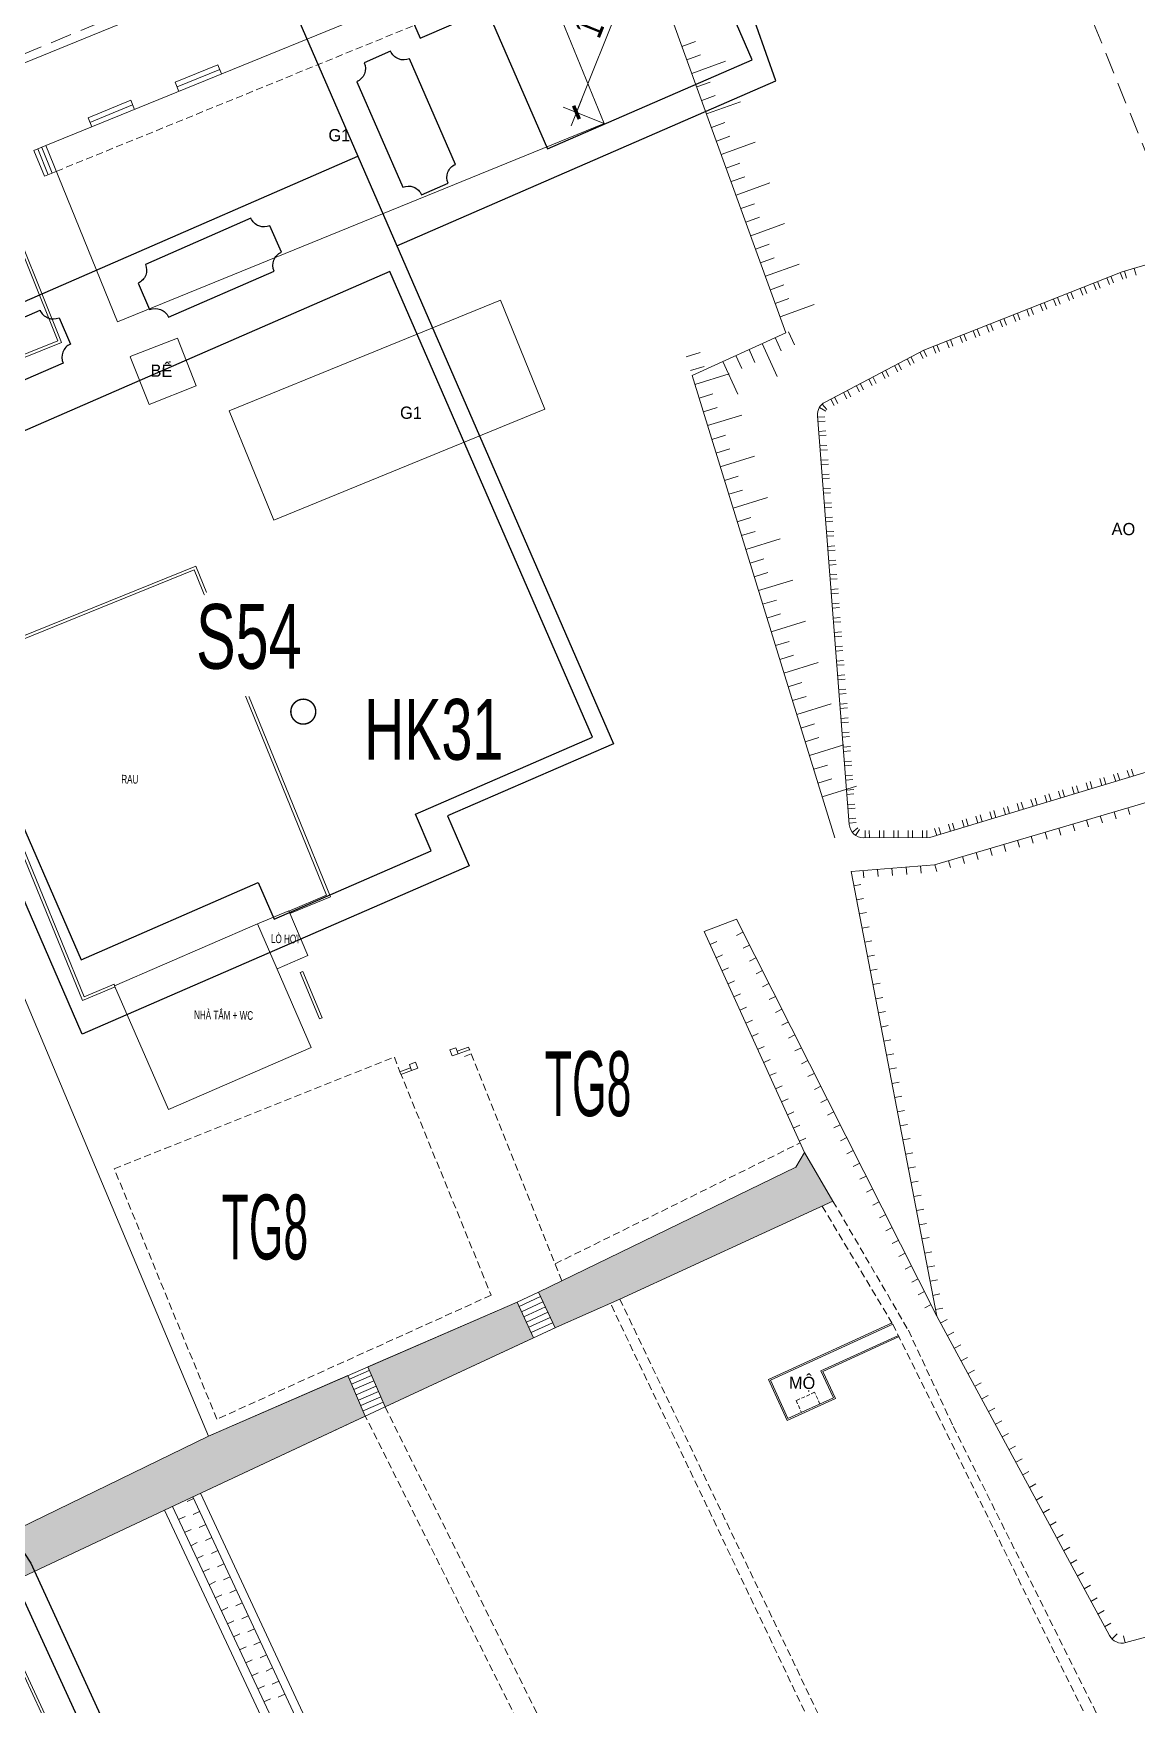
# Model space of a CAD drawing. Header units: inches. Extents: x 496359 to 501064, y 2374078 to 2377203.
# Drawn here: x 496989.1 to 497065.8, y 2376207.2 to 2376323.4 of the extents above; entities that cross this region are included whole.
import ezdxf
from ezdxf.enums import TextEntityAlignment as Align

# ---------------------------------------------------------------- set-up
doc = ezdxf.new("R2010")
doc.units = ezdxf.units.IN
doc.header["$MEASUREMENT"] = 0
doc.linetypes.add('DASHED', pattern=[0.75, 0.5, -0.25])
for name, color, linetype in [('chu', 6, 'Continuous'), ('coc', 1, 'Continuous'), ('MANH', 147, 'Continuous'), ('NOI', 2, 'Continuous'), ('tl', 8, 'Continuous')]:
    doc.layers.add(name, color=color, linetype=linetype)
for name, color, linetype, lineweight in [('EG Text2', 7, 'Continuous', 18), ('ISO', 252, 'Continuous', 20), ('LC Dim', 8, 'Continuous', 18), ('LC Net dam 1', 30, 'Continuous', 30), ('LC Net manh', 239, 'Continuous', 5)]:
    doc.layers.add(name, color=color, linetype=linetype, lineweight=lineweight)
doc.styles.add('dien giai', font='', dxfattribs={"width": 0.8})
doc.styles.add('EG Hai', font='')
doc.styles.add('style1', font='')
doc.styles.get('dien giai').set_extended_font_data('.VnArial NarrowH')
doc.styles.get('EG Hai').set_extended_font_data('.VnArial NarrowH')
doc.styles.get('style1').set_extended_font_data('.VnAvantH')
doc.dimstyles.new('DIM300', dxfattribs={"dimscale": 0.5, "dimtxt": 2, "dimasz": 0.007, "dimexe": 1, "dimexo": 0, "dimgap": 0.4, "dimtad": 1, "dimtoh": 1, "dimdec": 1, "dimzin": 1, "dimdsep": 46, "dimtxsty": 'dien giai', "dimblk": 'rowdim', "dimcen": 2.5, "dimclrd": 256, "dimclre": 256, "dimclrt": 2, "dimazin": 0, "dimtfac": 1, "dimtdec": 1, "dimtix": 1, "dimtmove": 2, "dimatfit": 0, "dimldrblk": 'dot leader', "dimfxl": 2, "dimtolj": 1, "dimtzin": 0, "dimlwd": -1, "dimlwe": -1, "dimarcsym": 1})

# ---------------------------------------------------------------- blocks, each defined once
blk = doc.blocks.new('1')
at = {"layer": 'tl', "color": 250, "lineweight": 0}
blk.add_line((0, -0.5), (0, 0), dxfattribs=at)
blk = doc.blocks.new('2')
at = {"layer": 'coc'}
blk.add_blockref('1', (0, 0.5), dxfattribs=at)
blk = doc.blocks.new('t1')
at = {"layer": 'tl', "color": 250, "lineweight": 0}
for p, q in [((0, 0), (0, 2.5)), ((-2, 0), (-2, 1)), ((-1, 0), (-1, 1))]:
    blk.add_line(p, q, dxfattribs=at)
blk = doc.blocks.new('Nền HT mới')
at = {"layer": 'MANH', "lineweight": 0}
h = blk.add_hatch(dxfattribs=at)
h.set_pattern_fill('HONEY', color=8, scale=3, angle=-0.7328, style=0)
h.set_pattern_definition([(359.267215784, (-528735.85168, -2369706.46263), (0.566607394046, 0.317539068605), [0.375, -0.75]), (119.267215784, (-528735.85168, -2369706.46263), (-0.55830059713, 0.331926862913), [0.375, -0.75]), (59.267215784, (-528735.85168, -2369706.46263), (0.008306796916, 0.64946593152), [-0.75, 0.375])])
h.paths.add_polyline_path([(317.18, -38.57), (315.2, -35.19), (314.59, -36.22), (296.71, -44.89), (297.87, -47.37), (297.96, -47.33), (302.35, -45.38)])
h.paths.add_polyline_path([(296.36, -48.07), (295.21, -45.6), (284.83, -50.1), (286.03, -52.87)])
h.paths.add_polyline_path([(284.66, -53.51), (283.44, -50.7), (273.76, -54.9), (258.82, -62.16), (256.87, -63.12), (258.21, -65.26), (258.46, -65.8), (271.43, -59.71)])
at = {"layer": 'MANH', "color": 1, "linetype": 'DASHED', "lineweight": 0, "ltscale": 3, "elevation": -28.38}
for points in [[(338.8, 83.45), (320.94, 78.75), (340.42, 30.66), (364.41, 31.76), (393.69, 33.78), (433.64, 49.39), (462.8, 58.64), (490.97, 67.81), (516.49, 76.2), (548.21, 86.54), (576.26, 95.7), (610.19, 94.18), (634.86, 101.12), (676.11, 115.48), (714.18, 128.71), (753.35, 142.39), (783.93, 137.98), (839.41, 172.28), (890.57, 190.2), (916.29, 216.65), (939.12, 240.49), (989.34, 305.87)], [(296.55, 137.3), (308.63, 107.72), (320.94, 78.75), (295.28, 58.9), (270.43, 45.09), (239.68, 32.37), (209.79, 20.25), (183.93, 9.6), (120.59, -15.78), (90.69, -27.72), (65.23, -38.06), (38.28, -49.14), (9.68, -60.81), (-18.05, -71.82), (-45.98, -83.15), (-74.53, -95.17)]]:
    blk.add_lwpolyline(points, dxfattribs=at)
at = {"layer": 'MANH', "lineweight": 0, "elevation": -28.38}
for points in [[(239.12, 31.65), (297.63, 55.51)], [(304.88, 49.58), (303.93, 49.25), (313.91, 21.78), (307.38, 18.81), (317.31, -13.33)], [(262.44, 34.79), (296.27, 48.58)], [(301.26, 36.33), (296.27, 48.58)], [(271.43, 39.2), (274.41, 40.41)], [(271.57, 38.87), (274.54, 40.09)], [(274.41, 40.41), (274.67, 39.77)], [(271.43, 39.2), (271.69, 38.56)], [(265.38, 36.73), (268.35, 37.95)], [(265.51, 36.4), (268.48, 37.63)], [(268.35, 37.95), (268.62, 37.3)], [(265.39, 36.72), (265.64, 36.09)], [(267.43, 22.54), (301.26, 36.33)], [(262.44, 34.79), (261.61, 34.45)], [(262.34, 32.66), (261.61, 34.45)], [(262.61, 32.77), (261.88, 34.56)], [(262.89, 32.88), (262.16, 34.67)], [(267.43, 22.54), (262.44, 34.79)], [(263.17, 33), (262.34, 32.66)], [(252.7, 28.7), (259.39, 31.43), (263.53, 21.11), (248.68, 15.14), (244.51, 25.37), (251.25, 28.12)], [(252.77, 28.52), (259.28, 31.17), (263.27, 21.22), (248.79, 15.4), (244.77, 25.26), (251.33, 27.93)], [(275.2, 16.35), (294.05, 24.05)], [(294.05, 24.05), (297.14, 16.47)], [(268.31, 20.13), (271.59, 21.42)], [(272.9, 18.1), (271.59, 21.42)], [(269.63, 16.8), (268.3, 20.12)], [(269.63, 16.8), (272.9, 18.1)], [(275.2, 16.35), (278.3, 8.77)], [(278.3, 8.77), (297.14, 16.47)], [(279.41, -18.59), (282.23, -17.42), (272.87, 5.56), (255.5, -1.46), (264.99, -24.63), (267.26, -23.68)], [(279.34, -18.41), (281.97, -17.31), (272.76, 5.3), (255.76, -1.57), (265.1, -24.37), (267.19, -23.49)], [(277.16, -19.29), (279.33, -18.4), (280.66, -21.5), (278.52, -22.43)], [(273.76, -54.9), (258.68, -19.11)], [(267.23, -23.61), (277.16, -19.29)], [(280.9, -27.9), (277.16, -19.29)], [(308.22, -19.83), (310.47, -18.98)], [(310.47, -18.98), (324.41, -46.56)], [(308.22, -19.83), (315.2, -35.19), (315.2, -35.19), (315.2, -35.19)], [(280.13, -22.67), (280.32, -22.6)], [(280.13, -22.67), (281.48, -25.9)], [(280.32, -22.6), (281.67, -25.83)], [(267.19, -23.49), (267.23, -23.61)], [(270.97, -32.21), (267.23, -23.61)], [(281.48, -25.9), (281.67, -25.83)], [(291.04, -28.14), (291.83, -27.86)], [(270.97, -32.21), (280.9, -27.9)], [(291.11, -28.33), (291.89, -28.05)], [(287.07, -29.58), (287.81, -29.31)], [(287.13, -29.77), (287.88, -29.5)], [(315.2, -35.19), (317.18, -38.57)], [(273.76, -54.9), (295.21, -45.6), (296.71, -44.89), (314.59, -36.22)], [(317.18, -38.57), (302.35, -45.38), (297.96, -47.33), (286.03, -52.87), (271.43, -59.71), (258.46, -65.8)], [(295.35, -45.89), (296.84, -45.2)], [(296.71, -44.89), (297.87, -47.37)], [(295.21, -45.6), (296.36, -48.07)], [(295.52, -46.26), (297.01, -45.57)], [(295.69, -46.62), (297.18, -45.93)], [(295.86, -46.98), (297.34, -46.29)], [(296.02, -47.34), (297.51, -46.65)], [(296.19, -47.71), (297.68, -47.02)], [(296.36, -48.07), (297.85, -47.38)], [(321.29, -47.03), (312.7, -50.97), (314, -53.82), (317.35, -52.3), (316.47, -50.41), (321.78, -47.99)], [(321.33, -47.12), (312.84, -51.02), (314.05, -53.69), (317.21, -52.25), (316.34, -50.36), (321.74, -47.9)], [(284.66, -53.51), (283.44, -50.7)], [(283.55, -50.94), (284.93, -50.34)], [(283.71, -51.3), (285.09, -50.7)], [(283.87, -51.67), (285.25, -51.07)], [(286.03, -52.87), (284.83, -50.1)], [(284.03, -52.04), (285.41, -51.44)], [(284.18, -52.41), (285.57, -51.8)], [(284.34, -52.77), (285.73, -52.17)], [(284.5, -53.14), (285.89, -52.54)], [(273.76, -54.9), (258.82, -62.16), (256.87, -63.12)], [(294.97, -108.44), (286.61, -89.02), (272.67, -59.13)], [(287.11, -88.72), (273.2, -58.88)], [(284.66, -89.82), (270.7, -60.05)], [(271.24, -59.8), (285.21, -89.56), (293.79, -108.44), (293.79, -108.44)]]:
    blk.add_lwpolyline(points, dxfattribs=at)
at = {"layer": 'MANH', "linetype": 'DASHED', "lineweight": 0, "elevation": -28.38}
for points in [[(263.17, 33), (297, 46.79)], [(298.32, -44.11), (291.83, -27.86)], [(287.07, -29.58), (293.41, -45.11), (274.34, -53.73), (267.2, -36.33), (286.68, -28.56), (287.07, -29.58)], [(297.85, -42.93), (314.89, -34.53)], [(316.43, -38.92), (321.33, -47.12), (324.43, -53.37), (335.11, -75.09)], [(317.18, -38.57), (322.42, -47.55), (325.54, -54.23), (336.13, -75.42), (348.41, -99.67)], [(316.17, -76.06), (301.7, -45.67)], [(302.35, -45.38), (317.25, -76.51)], [(286.03, -52.87), (300.84, -82.74)], [(299.55, -83.3), (284.66, -53.51)]]:
    blk.add_lwpolyline(points, dxfattribs=at)
at = {"layer": 'MANH', "lineweight": 0, "elevation": -28.38}
for points in [[(354.35, 26.42), (348.76, 29.13, 0.186762), (348.04, 29.19), (337.28, 26.01), (323.5, 20.58), (316.63, 16.97, 0.2993), (316.1, 16.01), (318.31, -12.4, 0.393449), (319.31, -13.32), (323.92, -13.29), (357, -3.31, 0.363311), (357.7, -2.24), (354.35, 26.42)], [(318.44, -15.67), (324.24, -15.19), (355.32, -6.04, -0.348686), (356.48, -6.5), (360.27, -13.19), (381.75, -46.07), (394.74, -48.24, -0.780706), (394.89, -50.17), (340.89, -68.35), (337.54, -69.26, -0.348548), (336.4, -68.77), (324.41, -46.56), (318.44, -15.67)]]:
    blk.add_lwpolyline(points, format="xyb", dxfattribs=at)
for points in [[(287.88, -29.5), (288.3, -29.34), (288.15, -28.92), (287.73, -29.07)], [(290.69, -28.48), (291.11, -28.33), (290.96, -27.91), (290.53, -28.06)], [(317.18, -38.57), (315.2, -35.19), (314.59, -36.22), (296.71, -44.89), (297.87, -47.37), (297.96, -47.33), (302.35, -45.38)], [(296.36, -48.07), (295.21, -45.6), (284.83, -50.1), (286.03, -52.87)], [(284.66, -53.51), (283.44, -50.7), (273.76, -54.9), (258.82, -62.16), (256.87, -63.12), (258.21, -65.26), (258.46, -65.8), (271.43, -59.71)]]:
    blk.add_lwpolyline(points, close=True, dxfattribs=at)
at = {"layer": 'MANH', "color": 4, "lineweight": 0, "elevation": -28.38}
for points in [[(211.59, -47), (229.86, -39.1), (237.74, -40.53), (248.61, -50.75), (254.12, -58.73), (258.21, -65.26), (271.56, -94.06), (279.5, -111.6), (309.66, -109.08), (421.64, -99.25), (423.02, -99.08), (434.37, -99.4), (446.43, -100.27), (477.29, -99.97), (515.31, -94.96), (518.6, -95.35), (536.39, -93.05), (542.27, -91.69), (546.56, -90.98), (545.89, -85.83)], [(211.77, -47.15), (229.88, -39.31), (237.64, -40.72), (248.45, -50.88), (253.96, -58.84), (258.04, -65.36), (271.38, -94.14), (279.38, -111.81), (309.67, -109.28), (421.66, -99.45), (423.03, -99.28), (434.36, -99.6), (446.43, -100.47), (477.3, -100.17), (515.32, -95.16), (518.6, -95.55), (536.43, -93.25), (542.31, -91.89), (546.78, -91.15), (546.08, -85.8)]]:
    blk.add_lwpolyline(points, dxfattribs=at)
at = {"layer": 'MANH', "linetype": 'DASHED', "lineweight": 0, "ltscale": 0.5, "elevation": -28.38}
blk.add_lwpolyline([(316.27, -52.68), (315.9, -51.86), (314.62, -52.44), (314.99, -53.26)], dxfattribs=at)
at = {"layer": 'NOI', "lineweight": 0}
for name, p, rotation in [('t1', (307.36, 39.81, -28.38), 289.9621344468474), ('t1', (308.39, 36.99, -28.38), 289.9621344468474), ('t1', (309.41, 34.17, -28.38), 289.9621344468474), ('t1', (310.44, 31.35, -28.38), 289.9621344468474), ('t1', (311.46, 28.53, -28.38), 289.9621344468474), ('t1', (312.48, 25.71, -28.38), 289.9621344468474), ('t1', (313.51, 22.89, -28.38), 289.9621344468474), ('2', (336.23, 25.6, -28.38), 201.4960583947245), ('2', (336.51, 25.71, -28.38), 201.4960583947245), ('2', (337.16, 25.97, -28.38), 201.4960583947245), ('2', (337.45, 26.06, -28.38), 196.4454346559173), ('2', (338.12, 26.26, -28.38), 196.4454346559173), ('2', (333.44, 24.5, -28.38), 201.4960583947245), ('2', (333.72, 24.61, -28.38), 201.4960583947245), ('2', (334.37, 24.87, -28.38), 201.4960583947245), ('2', (334.65, 24.98, -28.38), 201.4960583947245), ('2', (335.3, 25.23, -28.38), 201.4960583947245), ('2', (335.58, 25.34, -28.38), 201.4960583947245), ('2', (330.65, 23.4, -28.38), 201.4960583947245), ('2', (330.93, 23.51, -28.38), 201.4960583947245), ('2', (331.58, 23.77, -28.38), 201.4960583947245), ('2', (331.86, 23.88, -28.38), 201.4960583947245), ('2', (332.51, 24.13, -28.38), 201.4960583947245), ('2', (332.79, 24.24, -28.38), 201.4960583947245), ('2', (327.86, 22.3, -28.38), 201.4960583947245), ('2', (328.14, 22.41, -28.38), 201.4960583947245), ('2', (328.79, 22.67, -28.38), 201.4960583947245), ('2', (329.07, 22.78, -28.38), 201.4960583947245), ('2', (329.72, 23.03, -28.38), 201.4960583947245), ('2', (330, 23.14, -28.38), 201.4960583947245), ('t1', (312.26, 21.03, -28.38), 204.467914400274), ('2', (324.41, 20.94, -28.38), 201.4960583947245), ('2', (325.07, 21.2, -28.38), 201.4960583947245), ('2', (325.34, 21.31, -28.38), 201.4960583947245), ('2', (326, 21.57, -28.38), 201.4960583947245), ('2', (326.28, 21.68, -28.38), 201.4960583947245), ('2', (326.93, 21.93, -28.38), 201.4960583947245), ('2', (327.21, 22.04, -28.38), 201.4960583947245), ('t1', (307.57, 18.2, -28.38), 287.1711646709962), ('t1', (309.52, 19.79, -28.38), 204.467914400274), ('2', (322.34, 19.97, -28.38), 207.7842227707801), ('2', (322.6, 20.11, -28.38), 207.7842227707801), ('2', (323.22, 20.44, -28.38), 207.7842227707801), ('2', (323.48, 20.58, -28.38), 207.7842227707801), ('2', (324.14, 20.84, -28.38), 201.4960583947245), ('2', (319.95, 18.71, -28.38), 207.7842227707801), ('2', (320.57, 19.04, -28.38), 207.7842227707801), ('2', (320.83, 19.18, -28.38), 207.7842227707801), ('2', (321.45, 19.51, -28.38), 207.7842227707801), ('2', (321.72, 19.64, -28.38), 207.7842227707801), ('t1', (308.46, 15.33, -28.38), 287.1711646709962), ('2', (317.91, 17.64, -28.38), 207.7842227707801), ('2', (318.18, 17.78, -28.38), 207.7842227707801), ('2', (318.8, 18.11, -28.38), 207.7842227707801), ('2', (319.06, 18.25, -28.38), 207.7842227707801), ('2', (319.68, 18.57, -28.38), 207.7842227707801), ('2', (316.24, 16.59, -28.38), 239.5825344944226), ('2', (316.42, 16.82, -28.38), 222.4552703289406), ('2', (317.03, 17.17, -28.38), 207.7842227707801), ('2', (317.29, 17.31, -28.38), 207.7842227707801), ('t1', (309.34, 12.46, -28.38), 287.1711646709962), ('2', (316.11, 15.91, -28.38), 274.4339252488427), ('2', (316.13, 15.61, -28.38), 274.4339252488427), ('2', (316.19, 14.92, -28.38), 274.4339252488427), ('2', (316.21, 14.62, -28.38), 274.4339252488427), ('2', (316.26, 13.92, -28.38), 274.4339252488427), ('2', (316.29, 13.62, -28.38), 274.4339252488427), ('2', (316.34, 12.92, -28.38), 274.4339252488427), ('t1', (310.23, 9.6, -28.38), 287.1711646709962), ('2', (316.36, 12.62, -28.38), 274.4339252488427), ('2', (316.42, 11.92, -28.38), 274.4339252488427), ('2', (316.44, 11.63, -28.38), 274.4339252488427), ('2', (316.5, 10.93, -28.38), 274.4339252488427), ('2', (316.52, 10.63, -28.38), 274.4339252488427), ('t1', (311.11, 6.73, -28.38), 287.1711646709962), ('2', (316.57, 9.93, -28.38), 274.4339252488427), ('2', (316.6, 9.63, -28.38), 274.4339252488427), ('2', (316.65, 8.93, -28.38), 274.4339252488427), ('2', (316.67, 8.64, -28.38), 274.4339252488427), ('2', (316.73, 7.94, -28.38), 274.4339252488427), ('2', (316.75, 7.64, -28.38), 274.4339252488427), ('2', (316.81, 6.94, -28.38), 274.4339252488427), ('t1', (312, 3.86, -28.38), 287.1711646709962), ('2', (316.83, 6.64, -28.38), 274.4339252488427), ('2', (316.88, 5.94, -28.38), 274.4339252488427), ('2', (316.91, 5.64, -28.38), 274.4339252488427), ('2', (316.96, 4.95, -28.38), 274.4339252488427), ('2', (316.98, 4.65, -28.38), 274.4339252488427), ('t1', (312.88, 1, -28.38), 287.1711646709962), ('2', (317.04, 3.95, -28.38), 274.4339252488427), ('2', (317.06, 3.65, -28.38), 274.4339252488427), ('2', (317.11, 2.95, -28.38), 274.4339252488427), ('2', (317.14, 2.65, -28.38), 274.4339252488427), ('2', (317.19, 1.95, -28.38), 274.4339252488427), ('2', (317.22, 1.66, -28.38), 274.4339252488427), ('t1', (313.77, -1.87, -28.38), 287.1711646709962), ('2', (317.27, 0.96, -28.38), 274.4339252488427), ('2', (317.29, 0.66, -28.38), 274.4339252488427), ('2', (317.35, -0.04, -28.38), 274.4339252488427), ('2', (317.37, -0.34, -28.38), 274.4339252488427), ('2', (317.42, -1.04, -28.38), 274.4339252488427), ('t1', (314.66, -4.74, -28.38), 287.1711646709962), ('2', (317.45, -1.33, -28.38), 274.4339252488427), ('2', (317.5, -2.03, -28.38), 274.4339252488427), ('2', (317.52, -2.33, -28.38), 274.4339252488427), ('2', (317.58, -3.03, -28.38), 274.4339252488427), ('2', (317.6, -3.33, -28.38), 274.4339252488427), ('2', (317.66, -4.03, -28.38), 274.4339252488427), ('2', (317.68, -4.33, -28.38), 274.4339252488427), ('t1', (315.54, -7.6, -28.38), 287.1711646709962), ('2', (317.73, -5.02, -28.38), 274.4339252488427), ('2', (317.76, -5.32, -28.38), 274.4339252488427), ('2', (317.81, -6.02, -28.38), 274.4339252488427), ('2', (317.83, -6.32, -28.38), 274.4339252488427), ('t1', (316.43, -10.47, -28.38), 287.1711646709962), ('2', (317.89, -7.02, -28.38), 274.4339252488427), ('2', (317.91, -7.32, -28.38), 274.4339252488427), ('2', (317.97, -8.02, -28.38), 274.4339252488427), ('2', (317.99, -8.31, -28.38), 274.4339252488427), ('2', (318.04, -9.01, -28.38), 274.4339252488427), ('2', (318.07, -9.31, -28.38), 274.4339252488427), ('2', (335.88, -9.68, -28.38), 16.79839141534712), ('2', (336.16, -9.6, -28.38), 16.79839141534712), ('2', (336.84, -9.4, -28.38), 16.79839141534712), ('2', (337.12, -9.31, -28.38), 16.79839141534712), ('2', (337.79, -9.11, -28.38), 16.79839141534712), ('2', (338.08, -9.02, -28.38), 16.79839141534712), ('2', (318.12, -10.01, -28.38), 274.4339252488427), ('2', (318.14, -10.31, -28.38), 274.4339252488427), ('2', (332.05, -10.84, -28.38), 16.79839141534712), ('2', (332.34, -10.75, -28.38), 16.79839141534712), ('2', (333.01, -10.55, -28.38), 16.79839141534712), ('2', (333.29, -10.47, -28.38), 16.79839141534712), ('2', (333.96, -10.26, -28.38), 16.79839141534712), ('2', (334.25, -10.18, -28.38), 16.79839141534712), ('2', (334.92, -9.97, -28.38), 16.79839141534712), ('2', (335.21, -9.89, -28.38), 16.79839141534712), ('2', (318.2, -11.01, -28.38), 274.4339252488427), ('2', (318.22, -11.3, -28.38), 274.4339252488427), ('2', (328.22, -12, -28.38), 16.79839141534712), ('2', (328.51, -11.91, -28.38), 16.79839141534712), ('2', (329.18, -11.71, -28.38), 16.79839141534712), ('2', (329.46, -11.62, -28.38), 16.79839141534712), ('2', (330.13, -11.42, -28.38), 16.79839141534712), ('2', (330.42, -11.33, -28.38), 16.79839141534712), ('2', (331.09, -11.13, -28.38), 16.79839141534712), ('2', (331.38, -11.04, -28.38), 16.79839141534712), ('1', (336.73, -11.51, -28.38), 16.41829368273016), ('1', (337.69, -11.23, -28.38), 16.41829368273016), ('2', (318.27, -12, -28.38), 274.4339252488427), ('2', (318.3, -12.3, -28.38), 274.4339252488427), ('2', (318.52, -12.95, -28.38), 308.9875445364306), ('2', (318.74, -13.15, -28.38), 326.1148086979467), ('2', (324.39, -13.15, -28.38), 16.79839141534712), ('2', (324.68, -13.07, -28.38), 16.79839141534712), ('2', (325.35, -12.86, -28.38), 16.79839141534712), ('2', (325.63, -12.78, -28.38), 16.79839141534712), ('2', (326.31, -12.57, -28.38), 16.79839141534712), ('2', (326.59, -12.49, -28.38), 16.79839141534712), ('2', (327.26, -12.29, -28.38), 16.79839141534712), ('2', (327.55, -12.2, -28.38), 16.79839141534712), ('1', (332.89, -12.65, -28.38), 16.41829368273016), ('1', (333.85, -12.36, -28.38), 16.41829368273016), ('1', (334.81, -12.08, -28.38), 16.41829368273016), ('1', (335.77, -11.8, -28.38), 16.41829368273016), ('2', (319.41, -13.32, -28.38), 0.3424152106906004), ('2', (319.71, -13.32, -28.38), 0.3424152106906004), ('2', (320.41, -13.32, -28.38), 0.3424152106906004), ('2', (320.71, -13.31, -28.38), 0.3424152106906004), ('2', (321.41, -13.31, -28.38), 0.3424152106906004), ('2', (321.71, -13.31, -28.38), 0.3424152106906004), ('2', (322.41, -13.3, -28.38), 0.3424152106906004), ('2', (322.71, -13.3, -28.38), 0.3424152106906004), ('2', (323.41, -13.3, -28.38), 0.3424152106906004), ('2', (323.71, -13.3, -28.38), 0.3424152106906004), ('1', (329.06, -13.78, -28.38), 16.41829368273016), ('1', (330.01, -13.49, -28.38), 16.41829368273016), ('1', (330.97, -13.21, -28.38), 16.41829368273016), ('1', (331.93, -12.93, -28.38), 16.41829368273016), ('1', (325.22, -14.91, -28.38), 16.41829368273016), ('1', (326.18, -14.62, -28.38), 16.41829368273016), ('1', (327.14, -14.34, -28.38), 16.41829368273016), ('1', (328.1, -14.06, -28.38), 16.41829368273016), ('1', (319.28, -15.6, -28.38), 4.680013437275554), ('1', (320.27, -15.52, -28.38), 4.680013437275554), ('1', (321.27, -15.44, -28.38), 4.680013437275554), ('1', (322.27, -15.36, -28.38), 4.680013437275554), ('1', (323.26, -15.27, -28.38), 4.680013437275554), ('1', (324.26, -15.19, -28.38), 16.41829368273016), ('1', (318.63, -16.65, -28.38), 100.9357377649863), ('1', (318.82, -17.63, -28.38), 100.9357377649863), ('1', (319.01, -18.61, -28.38), 100.9357377649863), ('1', (319.2, -19.6, -28.38), 100.9357377649863), ('2', (308.64, -20.74, -2.58), 294.4106840000661), ('2', (308.64, -20.74, -2.58), 294.4106840000661), ('2', (308.64, -20.74, -2.58), 294.4106840000661), ('2', (308.64, -20.74, -2.58), 294.4106840000661), ('2', (308.64, -20.74, -28.38), 294.4106839999566), ('2', (308.64, -20.74, -28.38), 294.4106839999566), ('1', (310.92, -19.88, -2.63), 296.81995588387), ('1', (311.37, -20.77, -2.63), 296.81995588387), ('1', (319.39, -20.58, -28.38), 100.9357377649863), ('2', (309.05, -21.65, -2.58), 294.4106840000661), ('2', (309.05, -21.65, -2.58), 294.4106840000661), ('2', (309.05, -21.65, -2.58), 294.4106840000661), ('2', (309.05, -21.65, -2.58), 294.4106840000661), ('2', (309.05, -21.65, -28.38), 294.4106839999566), ('2', (309.05, -21.65, -28.38), 294.4106839999566), ('1', (311.82, -21.66, -2.63), 296.81995588387), ('1', (319.58, -21.56, -28.38), 100.9357377649863), ('2', (309.46, -22.56, -2.58), 294.4106840000661), ('2', (309.46, -22.56, -2.58), 294.4106840000661), ('2', (309.46, -22.56, -2.58), 294.4106840000661), ('2', (309.46, -22.56, -2.58), 294.4106840000661), ('2', (309.46, -22.56, -28.38), 294.4106839999566), ('2', (309.46, -22.56, -28.38), 294.4106839999566), ('1', (312.28, -22.55, -2.63), 296.81995588387), ('1', (319.77, -22.54, -28.38), 100.9357377649863), ('2', (309.88, -23.47, -2.58), 294.4106840000661), ('2', (309.88, -23.47, -2.58), 294.4106840000661), ('2', (309.88, -23.47, -2.58), 294.4106840000661), ('2', (309.88, -23.47, -2.58), 294.4106840000661), ('2', (309.88, -23.47, -28.38), 294.4106839999566), ('2', (309.88, -23.47, -28.38), 294.4106839999566), ('2', (310.29, -24.38, -2.58), 294.4106840000661), ('2', (310.29, -24.38, -2.58), 294.4106840000661), ('2', (310.29, -24.38, -2.58), 294.4106840000661), ('2', (310.29, -24.38, -2.58), 294.4106840000661), ('2', (310.29, -24.38, -28.38), 294.4106839999566), ('2', (310.29, -24.38, -28.38), 294.4106839999566), ('1', (312.73, -23.45, -2.63), 296.81995588387), ('1', (313.18, -24.34, -2.63), 296.81995588387), ('1', (319.96, -23.52, -28.38), 100.9357377649863), ('2', (310.7, -25.29, -2.58), 294.4106840000661), ('2', (310.7, -25.29, -2.58), 294.4106840000661), ('2', (310.7, -25.29, -2.58), 294.4106840000661), ('2', (310.7, -25.29, -2.58), 294.4106840000661), ('2', (310.7, -25.29, -28.38), 294.4106839999566), ('2', (310.7, -25.29, -28.38), 294.4106839999566), ('1', (313.63, -25.23, -2.63), 296.81995588387), ('1', (320.15, -24.51, -28.38), 100.9357377649863), ('1', (320.34, -25.49, -28.38), 100.9357377649863), ('2', (311.12, -26.2, -2.58), 294.4106840000661), ('2', (311.12, -26.2, -2.58), 294.4106840000661), ('2', (311.12, -26.2, -2.58), 294.4106840000661), ('2', (311.12, -26.2, -2.58), 294.4106840000661), ('2', (311.12, -26.2, -28.38), 294.4106839999566), ('2', (311.12, -26.2, -28.38), 294.4106839999566), ('1', (314.08, -26.12, -2.63), 296.81995588387), ('1', (320.53, -26.47, -28.38), 100.9357377649863), ('2', (311.53, -27.12, -2.58), 294.4106840000661), ('2', (311.53, -27.12, -2.58), 294.4106840000661), ('2', (311.53, -27.12, -2.58), 294.4106840000661), ('2', (311.53, -27.12, -2.58), 294.4106840000661), ('2', (311.53, -27.12, -28.38), 294.4106839999566), ('2', (311.53, -27.12, -28.38), 294.4106839999566), ('2', (311.94, -28.03, -2.58), 294.4106840000661), ('2', (311.94, -28.03, -2.58), 294.4106840000661), ('2', (311.94, -28.03, -2.58), 294.4106840000661), ('2', (311.94, -28.03, -2.58), 294.4106840000661), ('2', (311.94, -28.03, -28.38), 294.4106839999566), ('2', (311.94, -28.03, -28.38), 294.4106839999566), ('1', (314.53, -27.01, -2.63), 296.81995588387), ('1', (320.72, -27.45, -28.38), 100.9357377649863), ('2', (292.01, -28.33, -2.58), 111.7784771681322), ('2', (312.36, -28.94, -2.58), 294.4106840000661), ('2', (312.36, -28.94, -2.58), 294.4106840000661), ('2', (312.36, -28.94, -2.58), 294.4106840000661), ('2', (312.36, -28.94, -2.58), 294.4106840000661), ('2', (312.36, -28.94, -28.38), 294.4106839999566), ('2', (312.36, -28.94, -28.38), 294.4106839999566), ('1', (314.98, -27.91, -2.63), 296.81995588387), ('1', (315.43, -28.8, -2.63), 296.81995588387), ('1', (320.91, -28.43, -28.38), 100.9357377649863), ('2', (312.77, -29.85, -2.58), 294.4106840000661), ('2', (312.77, -29.85, -2.58), 294.4106840000661), ('2', (312.77, -29.85, -2.58), 294.4106840000661), ('2', (312.77, -29.85, -2.58), 294.4106840000661), ('2', (312.77, -29.85, -28.38), 294.4106839999566), ('2', (312.77, -29.85, -28.38), 294.4106839999566), ('1', (315.88, -29.69, -2.63), 296.81995588387), ('1', (321.1, -29.41, -28.38), 100.9357377649863), ('2', (313.18, -30.76, -2.58), 294.4106840000661), ('2', (313.18, -30.76, -2.58), 294.4106840000661), ('2', (313.18, -30.76, -2.58), 294.4106840000661), ('2', (313.18, -30.76, -2.58), 294.4106840000661), ('2', (313.18, -30.76, -28.38), 294.4106839999566), ('2', (313.18, -30.76, -28.38), 294.4106839999566), ('1', (316.34, -30.58, -2.63), 296.81995588387), ('1', (321.29, -30.4, -28.38), 100.9357377649863), ('1', (321.48, -31.38, -28.38), 100.9357377649863), ('2', (313.6, -31.67, -2.58), 294.4106840000661), ('2', (313.6, -31.67, -2.58), 294.4106840000661), ('2', (313.6, -31.67, -2.58), 294.4106840000661), ('2', (313.6, -31.67, -2.58), 294.4106840000661), ('2', (313.6, -31.67, -28.38), 294.4106839999566), ('2', (313.6, -31.67, -28.38), 294.4106839999566), ('2', (314.01, -32.58, -2.58), 294.4106840000661), ('2', (314.01, -32.58, -2.58), 294.4106840000661), ('2', (314.01, -32.58, -2.58), 294.4106840000661), ('2', (314.01, -32.58, -2.58), 294.4106840000661), ('2', (314.01, -32.58, -28.38), 294.4106839999566), ('2', (314.01, -32.58, -28.38), 294.4106839999566), ('1', (316.79, -31.48, -2.63), 296.81995588387), ('1', (317.24, -32.37, -2.63), 296.81995588387), ('1', (321.67, -32.36, -28.38), 100.9357377649863), ('2', (314.42, -33.49, -2.58), 294.4106840000661), ('2', (314.42, -33.49, -2.58), 294.4106840000661), ('2', (314.42, -33.49, -2.58), 294.4106840000661), ('2', (314.42, -33.49, -2.58), 294.4106840000661), ('2', (314.42, -33.49, -28.38), 294.4106839999566), ('2', (314.42, -33.49, -28.38), 294.4106839999566), ('1', (317.69, -33.26, -2.63), 296.81995588387), ('1', (321.86, -33.34, -28.38), 100.9357377649863), ('2', (314.84, -34.4, -2.58), 294.4106840000661), ('2', (314.84, -34.4, -2.58), 294.4106840000661), ('2', (314.84, -34.4, -2.58), 294.4106840000661), ('2', (314.84, -34.4, -2.58), 294.4106840000661), ('2', (314.84, -34.4, -28.38), 294.4106839999566), ('2', (314.84, -34.4, -28.38), 294.4106839999566), ('1', (318.14, -34.15, -2.63), 296.81995588387), ('1', (322.05, -34.32, -28.38), 100.9357377649863), ('1', (318.59, -35.05, -2.63), 296.81995588387), ('1', (319.04, -35.94, -2.63), 296.81995588387), ('1', (322.24, -35.31, -28.38), 100.9357377649863), ('1', (319.49, -36.83, -2.63), 296.81995588387), ('1', (322.43, -36.29, -28.38), 100.9357377649863), ('1', (319.95, -37.72, -2.63), 296.81995588387), ('1', (322.62, -37.27, -28.38), 100.9357377649863), ('1', (322.81, -38.25, -28.38), 100.9357377649863), ('1', (320.4, -38.62, -2.63), 296.81995588387), ('1', (323, -39.23, -28.38), 100.9357377649863), ('1', (320.85, -39.51, -2.63), 296.81995588387), ('1', (321.3, -40.4, -2.63), 296.81995588387), ('1', (323.19, -40.21, -28.38), 100.9357377649863), ('1', (321.75, -41.29, -2.63), 296.81995588387), ('1', (323.38, -41.2, -28.38), 100.9357377649863), ('1', (322.2, -42.19, -2.63), 296.81995588387), ('1', (323.57, -42.18, -28.38), 100.9357377649863), ('1', (322.65, -43.08, -2.63), 296.81995588387), ('1', (323.1, -43.97, -2.63), 296.81995588387), ('1', (323.76, -43.16, -28.38), 100.9357377649863), ('1', (323.95, -44.14, -28.38), 100.9357377649863), ('1', (323.55, -44.86, -2.63), 296.81995588387), ('1', (324.13, -45.12, -28.38), 100.9357377649863), ('1', (324.01, -45.76, -2.63), 296.81995588387), ('1', (324.32, -46.11, -28.38), 100.9357377649863), ('1', (324.67, -47.03, -28.38), 118.3508931803466), ('1', (325.14, -47.91, -28.38), 118.3508931803466), ('1', (325.62, -48.79, -28.38), 118.3508931803466), ('1', (326.09, -49.67, -28.38), 118.3508931803466), ('1', (326.57, -50.55, -28.38), 118.3508931803466), ('1', (327.04, -51.43, -28.38), 118.3508931803466), ('1', (327.52, -52.31, -28.38), 118.3508931803466), ('1', (327.99, -53.19, -28.38), 118.3508931803466), ('1', (328.47, -54.07, -28.38), 118.3508931803466), ('1', (328.94, -54.95, -28.38), 118.3508931803466), ('1', (329.42, -55.83, -28.38), 118.3508931803466), ('1', (329.89, -56.71, -28.38), 118.3508931803466), ('1', (330.37, -57.59, -28.38), 118.3508931803466), ('2', (272.72, -59.24, -4.28), 114.9947668868703), ('1', (330.84, -58.47, -28.38), 118.3508931803466), ('1', (331.32, -59.35, -28.38), 118.3508931803466), ('2', (273.14, -60.14, -4.28), 114.9947668868703), ('1', (331.79, -60.23, -28.38), 118.3508931803466), ('2', (271.67, -60.7, -4.13), 295.1282434141787), ('2', (272.09, -61.61, -4.13), 295.1282434141787), ('2', (273.57, -61.05, -4.28), 114.9947668868703), ('1', (332.27, -61.11, -28.38), 118.3508931803466), ('2', (272.52, -62.52, -4.13), 295.1282434141787), ('2', (273.99, -61.96, -4.28), 114.9947668868703), ('1', (332.74, -61.99, -28.38), 118.3508931803466), ('1', (333.22, -62.87, -28.38), 118.3508931803466), ('2', (272.94, -63.42, -4.13), 295.1282434141787), ('2', (274.41, -62.86, -4.28), 114.9947668868703), ('2', (274.83, -63.77, -4.28), 114.9947668868703), ('1', (333.69, -63.75, -28.38), 118.3508931803466), ('2', (273.37, -64.33, -4.13), 295.1282434141787), ('2', (273.79, -65.23, -4.13), 295.1282434141787), ('2', (275.26, -64.68, -4.28), 114.9947668868703), ('1', (334.17, -64.63, -28.38), 118.3508931803466), ('2', (274.22, -66.14, -4.13), 295.1282434141787), ('2', (275.68, -65.58, -4.28), 114.9947668868703), ('1', (334.64, -65.51, -28.38), 118.3508931803466), ('1', (335.11, -66.39, -28.38), 118.3508931803466), ('2', (274.64, -67.04, -4.13), 295.1282434141787), ('2', (276.1, -66.49, -4.28), 114.9947668868703), ('1', (335.59, -67.27, -28.38), 118.3508931803466), ('2', (275.07, -67.95, -4.13), 295.1282434141787), ('2', (276.52, -67.4, -4.28), 114.9947668868703), ('2', (276.95, -68.3, -4.28), 114.9947668868703), ('1', (336.06, -68.15, -28.38), 118.3508931803466), ('2', (275.49, -68.85, -4.13), 295.1282434141787), ('2', (275.92, -69.76, -4.13), 295.1282434141787), ('2', (277.37, -69.21, -4.28), 114.9947668868703), ('1', (336.58, -69.01, -28.38), 135.5346107058083), ('1', (337.5, -69.27, -28.38), 192.8303902184177), ('2', (276.34, -70.66, -4.13), 295.1282434141787), ('2', (277.79, -70.11, -4.28), 114.9947668868703), ('2', (276.76, -71.57, -4.13), 295.1282434141787), ('2', (278.21, -71.02, -4.28), 114.9947668868703), ('2', (278.64, -71.93, -4.28), 114.9947668868703), ('2', (277.19, -72.47, -4.13), 295.1282434141787), ('2', (277.61, -73.38, -4.13), 295.1282434141787), ('2', (279.06, -72.83, -4.28), 114.9947668868703)]:
    blk.add_blockref(name, p, dxfattribs=dict(at, rotation=rotation))
at = {"layer": 'chu', "color": 6, "lineweight": 0, "style": 'style1'}
for s, p in [('G1', (282.09, 35.1, -28.38)), ('bÓ', (269.72, 18.73, -28.38)), ('G1', (287.07, 15.81, -28.38)), ('AO', (336.55, 7.73, -28.38)), ('mé', (314.11, -51.61, -28.38))]:
    blk.add_text(s, height=0.85, rotation=359.2672, dxfattribs=at).set_placement(p)
at = {"layer": 'chu', "color": 6, "lineweight": 0, "style": 'style1', "width": 0.7}
for s, p in [('rau', (267.69, -9.54, -28.38)), ('Lß H¥I', (278.1, -20.63, -28.38)), ('NHµ T¾M + WC', (272.75, -25.92, -28.38))]:
    blk.add_text(s, height=0.6, rotation=359.2672, dxfattribs=at).set_placement(p)
blk = doc.blocks.new('rowdim')
blk.add_line((-200, 0), (200, 0))
at = {"const_width": 50}
blk.add_lwpolyline([(-71, -71), (71, 71)], dxfattribs=at)
blk = doc.blocks.new('*D383')
at = {"layer": 'Defpoints', "color": 0, "transparency": 16777216}
for p in [(497032.12, 2376330.97), (497034.03, 2376330.21), (497028.78, 2376317.1)]:
    blk.add_point(p, dxfattribs=at)
at = {"layer": 'LC Dim', "transparency": 16777216}
for p, q in [((497034.03, 2376330.21), (497031.19, 2376331.35)), ((497026.86, 2376317.88), (497032.11, 2376330.97)), ((497028.78, 2376317.1), (497025.93, 2376318.24))]:
    blk.add_line(p, q, dxfattribs=at)
at = {"layer": 'LC Dim', "transparency": 16777216, "xscale": 0.005, "yscale": 0.005, "zscale": 0.005}
for p, rotation in [((497032.12, 2376330.97), 68.14489256548505), ((497026.86, 2376317.87), 248.144892565485)]:
    blk.add_blockref('rowdim', p, dxfattribs=dict(at, rotation=rotation))
at = {"layer": 'LC Dim', "color": 2, "transparency": 16777216, "insert": (497028.18, 2376324.95), "char_height": 2, "attachment_point": 5, "rotation": 68.1449, "style": 'dien giai'}
blk.add_mtext('\\A1;14.1', dxfattribs=at)
blk = doc.blocks.new('dot leader')
at = {"const_width": 50}
blk.add_lwpolyline([(-25, 0, 1), (25, 0, 1)], format="xyb", close=True, dxfattribs=at)

msp = doc.modelspace()

# ---------------------------------------------------------------- linework, layer by layer
at = {"layer": 'LC Net dam 1'}
for points in [[(497040.73, 2376320.07), (497031.32, 2376346.69), (497030.2, 2376346.29), (497010.99, 2376390.43), (496983.92, 2376378.57), (497014.37, 2376308.6)], [(497020.63, 2376325.03), (497024.84, 2376315.34), (497039.07, 2376321.53), (497034.02, 2376333.15), (497034.88, 2376333.52), (497031.29, 2376341.77), (497030.43, 2376341.4), (497025.38, 2376353.02), (497011.15, 2376346.83), (497015.36, 2376337.13), (497010.74, 2376335.12), (497016, 2376323.02)]]:
    msp.add_lwpolyline(points, close=True, dxfattribs=at)
for points in [[(497014.78, 2376312.67, -0.414214), (497016.09, 2376312.15), (497017.93, 2376312.95, -0.414214), (497018.44, 2376314.26), (497015.25, 2376321.6, -0.414214), (497013.94, 2376322.12), (497012.1, 2376321.32, -0.414214), (497011.58, 2376320)], [(496996.89, 2376307.31, -0.414214), (496996.38, 2376306), (496997.18, 2376304.16, -0.414214), (496998.49, 2376303.65), (497005.83, 2376306.84, -0.414214), (497006.34, 2376308.15), (497005.55, 2376309.99, -0.414214), (497004.23, 2376310.51)], [(496989.56, 2376304.12, 0.414214), (496990.88, 2376303.6), (496991.67, 2376301.77, 0.414214), (496991.16, 2376300.45), (496983.82, 2376297.26, 0.414214), (496982.5, 2376297.78), (496981.71, 2376299.61, 0.414214), (496982.22, 2376300.93)]]:
    msp.add_lwpolyline(points, format="xyb", close=True, dxfattribs=at)
at = {"layer": 'LC Net dam 1', "const_width": 0.1}
msp.add_lwpolyline([(497007, 2376276.22, 1), (497008.73, 2376276.22, 1)], format="xyb", close=True, dxfattribs=at)

# ---------------------------------------------------------------- block references
at = {"layer": 'LC Net manh'}
msp.add_blockref('Nền HT mới', (496727.52, 2376280.77, 2.92), dxfattribs=at)

# ---------------------------------------------------------------- texts
at = {"layer": 'EG Text2', "style": 'EG Hai', "width": 0.8}
msp.add_text('hk31', height=4.224, rotation=0, dxfattribs=at).set_placement((497016.94, 2376274.99, 28.32), align=Align.MIDDLE_CENTER)

# ---------------------------------------------------------------- dimensions: what is measured, and where the dimension line sits
at = {"layer": 'LC Dim'}
dim = msp.add_aligned_dim(p1=(497028.78, 2376317.1, -25.45), p2=(497034.03, 2376330.21, -25.45), distance=2.07, dimstyle='DIM300', override={"dimscale": 1, "dimasz": 0.005, "dimpost": ''}, dxfattribs=at)
dim.commit()
dim.dimension.update_dxf_attribs({"geometry": '*D383', "text_midpoint": (497028.18, 2376324.95, -25.45)})

# ---------------------------------------------------------------- next in the draw order: wipeouts: each hides what was drawn before it
at = {"ltscale": 500}
for points, z in [([(497001.17, 2376278.52), (497000.7, 2376279.07), (497000.45, 2376279.47), (497000.22, 2376279.96), (497000.05, 2376280.49), (496999.95, 2376280.98), (496999.92, 2376281.42), (496999.94, 2376281.95), (497000, 2376282.35), (497000.16, 2376282.93), (497000.28, 2376283.24), (497000.51, 2376283.68), (497000.77, 2376284.07), (497001.15, 2376284.51), (497001.56, 2376284.87), (497002.03, 2376285.19), (497002.48, 2376285.42), (497002.92, 2376285.57), (497003.31, 2376285.67), (497003.82, 2376285.75), (497004.25, 2376285.76), (497004.67, 2376285.73), (497005.21, 2376285.63), (497005.62, 2376285.5), (497006, 2376285.34), (497006.59, 2376284.99), (497006.85, 2376284.79), (497007.15, 2376284.52), (497007.4, 2376284.25), (497007.66, 2376283.9), (497007.91, 2376283.49), (497008.07, 2376283.15), (497008.2, 2376282.8), (497008.31, 2376282.34), (497008.37, 2376281.94), (497008.39, 2376281.36), (497008.33, 2376280.81), (497008.24, 2376280.38), (497008.12, 2376280.02), (497007.92, 2376279.58), (497007.7, 2376279.2), (497007.5, 2376278.91), (497007.16, 2376278.53), (497006.9, 2376278.29), (497006.49, 2376277.98), (497006.21, 2376277.81), (497005.96, 2376277.68), (497005.66, 2376277.56), (497005.31, 2376277.44), (497004.97, 2376277.36), (497004.63, 2376277.31), (497004.28, 2376277.28), (497003.99, 2376277.29), (497003.55, 2376277.33), (497003.19, 2376277.39), (497002.78, 2376277.51), (497002.39, 2376277.67), (497001.91, 2376277.92), (497001.69, 2376278.07), (497001.39, 2376278.31)], -268.63), ([(497024.76, 2376247.42), (497024.29, 2376247.97), (497024.04, 2376248.37), (497023.8, 2376248.87), (497023.64, 2376249.4), (497023.54, 2376249.89), (497023.51, 2376250.33), (497023.53, 2376250.86), (497023.59, 2376251.26), (497023.75, 2376251.84), (497023.87, 2376252.15), (497024.1, 2376252.58), (497024.36, 2376252.98), (497024.74, 2376253.42), (497025.15, 2376253.78), (497025.62, 2376254.09), (497026.07, 2376254.32), (497026.51, 2376254.48), (497026.9, 2376254.58), (497027.41, 2376254.65), (497027.84, 2376254.66), (497028.26, 2376254.63), (497028.8, 2376254.53), (497029.21, 2376254.41), (497029.59, 2376254.24), (497030.18, 2376253.9), (497030.44, 2376253.7), (497030.74, 2376253.43), (497030.99, 2376253.16), (497031.25, 2376252.81), (497031.5, 2376252.39), (497031.66, 2376252.05), (497031.79, 2376251.7), (497031.9, 2376251.25), (497031.96, 2376250.85), (497031.98, 2376250.27), (497031.92, 2376249.72), (497031.83, 2376249.28), (497031.71, 2376248.93), (497031.51, 2376248.49), (497031.29, 2376248.11), (497031.09, 2376247.82), (497030.75, 2376247.44), (497030.49, 2376247.2), (497030.08, 2376246.89), (497029.8, 2376246.72), (497029.55, 2376246.59), (497029.24, 2376246.46), (497028.9, 2376246.35), (497028.56, 2376246.27), (497028.22, 2376246.22), (497027.86, 2376246.19), (497027.58, 2376246.19), (497027.14, 2376246.23), (497026.78, 2376246.3), (497026.37, 2376246.42), (497025.98, 2376246.58), (497025.5, 2376246.83), (497025.28, 2376246.98), (497024.98, 2376247.22)], -266.15), ([(497002.28, 2376237.47), (497001.82, 2376238.02), (497001.57, 2376238.42), (497001.33, 2376238.91), (497001.16, 2376239.44), (497001.07, 2376239.93), (497001.04, 2376240.37), (497001.06, 2376240.9), (497001.12, 2376241.3), (497001.28, 2376241.88), (497001.4, 2376242.19), (497001.63, 2376242.63), (497001.89, 2376243.02), (497002.27, 2376243.46), (497002.68, 2376243.82), (497003.15, 2376244.14), (497003.6, 2376244.37), (497004.04, 2376244.52), (497004.43, 2376244.62), (497004.94, 2376244.7), (497005.37, 2376244.71), (497005.78, 2376244.68), (497006.32, 2376244.58), (497006.74, 2376244.45), (497007.12, 2376244.29), (497007.71, 2376243.94), (497007.97, 2376243.74), (497008.26, 2376243.47), (497008.52, 2376243.2), (497008.78, 2376242.85), (497009.03, 2376242.44), (497009.19, 2376242.1), (497009.32, 2376241.75), (497009.43, 2376241.29), (497009.49, 2376240.89), (497009.51, 2376240.31), (497009.45, 2376239.76), (497009.36, 2376239.33), (497009.24, 2376238.97), (497009.04, 2376238.53), (497008.82, 2376238.15), (497008.62, 2376237.86), (497008.28, 2376237.48), (497008.02, 2376237.24), (497007.61, 2376236.93), (497007.33, 2376236.76), (497007.08, 2376236.63), (497006.77, 2376236.51), (497006.43, 2376236.39), (497006.09, 2376236.31), (497005.74, 2376236.26), (497005.39, 2376236.23), (497005.11, 2376236.24), (497004.67, 2376236.28), (497004.31, 2376236.34), (497003.9, 2376236.46), (497003.51, 2376236.62), (497003.03, 2376236.87), (497002.81, 2376237.02), (497002.51, 2376237.26)], -266.15)]:
    msp.add_wipeout(points, dxfattribs=at).translate(0, 0, z).dxf.layer = 'ISO'

# ---------------------------------------------------------------- next in the draw order: linework, layer by layer
at = {"layer": 'LC Net dam 1'}
msp.add_lwpolyline([(497019.41, 2376265.51), (496992.5, 2376253.8), (496985.05, 2376270.92), (496986.89, 2376271.71), (496992.43, 2376258.98), (497004.73, 2376264.34), (497005.84, 2376261.79), (497016.77, 2376266.54), (497015.66, 2376269.09), (497027.97, 2376274.45), (497013.89, 2376306.81), (496978.35, 2376291.34), (496975.06, 2376298.9), (497011.66, 2376314.83), (497029.43, 2376273.99), (497017.9, 2376268.97)], close=True, dxfattribs=at)
for points in [[(496830.18, 2376210.7), (496888.06, 2376231.91), (496910.53, 2376228.11), (496923.05, 2376230.47), (496958.74, 2376246), (496959.29, 2376244.75), (496966.98, 2376243.45), (496978.76, 2376232.46), (496988.93, 2376217.03), (497009.25, 2376172.68), (497074.5, 2376178.41)], [(497075.19, 2376176.96), (497008.33, 2376171.09), (496987.61, 2376216.31), (496977.61, 2376231.49), (496966.28, 2376242.04), (496957.48, 2376243.53), (496920.27, 2376228.78), (496905.63, 2376227.17), (496888.19, 2376230.36), (496830.75, 2376209.31)]]:
    msp.add_lwpolyline(points, dxfattribs=at)

# ---------------------------------------------------------------- next in the draw order: texts
at = {"layer": 'EG Text2', "style": 'EG Hai'}
for s, width, p in [('s54', 0.8, (497004.08, 2376281.45, -268.63)), ('tg8', 0.6, (497027.67, 2376250.36, -266.15)), ('tg8', 0.6, (497005.2, 2376240.4, -266.15))]:
    msp.add_text(s, height=4.5, rotation=0, dxfattribs=dict(at, width=width)).set_placement(p, align=Align.MIDDLE_CENTER)

doc.saveas('drawing.dxf')
